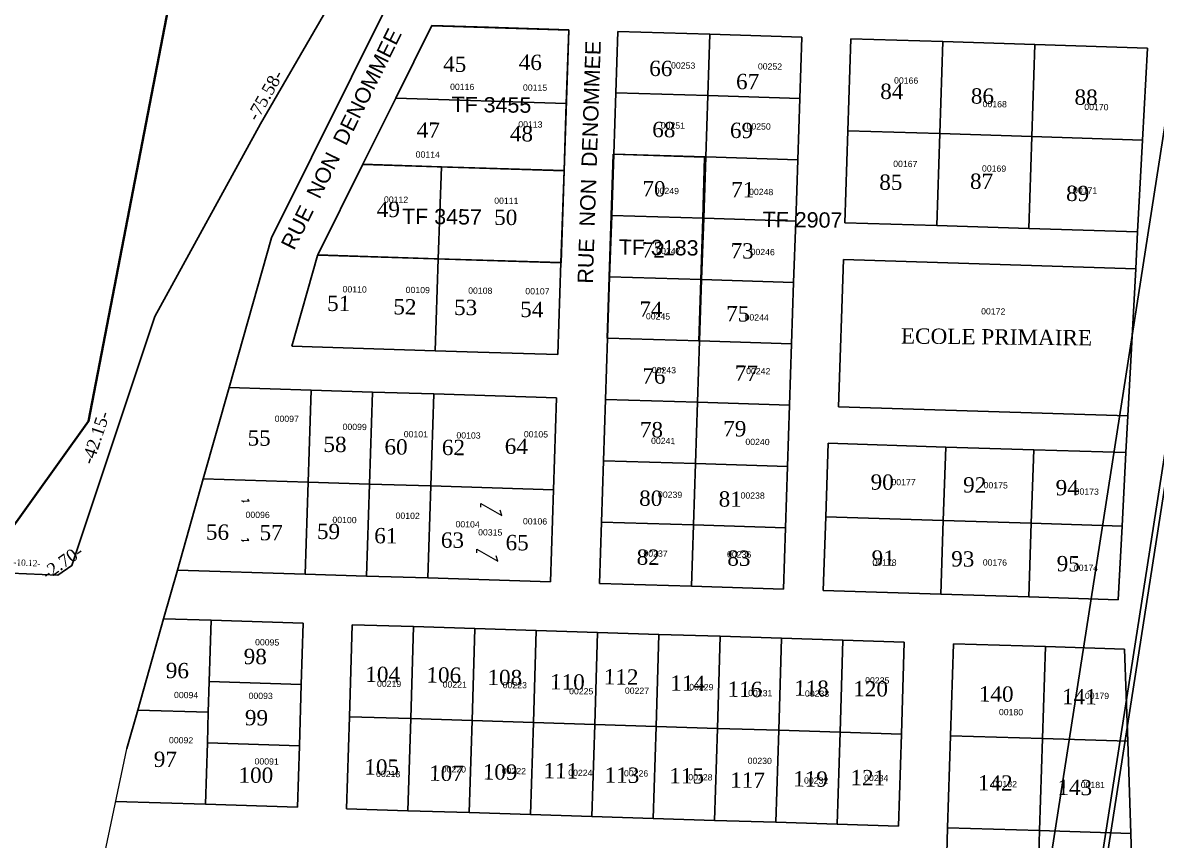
# Model space of a CAD drawing. Header units: metres. Extents: x 0 to 1324930, y 0 to 1631912.
# Drawn here: x 253078.7 to 253260.5, y 1628367.9 to 1628499 of the extents above; entities that cross this region are included whole.
import ezdxf
from ezdxf.enums import TextEntityAlignment as Align

# ---------------------------------------------------------------- set-up
doc = ezdxf.new("R2010")
doc.units = ezdxf.units.M
doc.header["$MEASUREMENT"] = 0
for name, color, linetype in [('A_revoir_geometrie_aberrante', 7, 'Continuous'), ('A_revoir_niveau_0', 7, 'Continuous'), ('historique_numero_parcelle', 7, 'Continuous'), ('limites_parcelles', 7, 'Continuous'), ('limites_sections', 7, 'Continuous'), ('limites_tf', 7, 'Continuous'), ('numero_lot', 7, 'Continuous'), ('numero_parcelle', 7, 'Continuous')]:
    doc.layers.add(name, color=color, linetype=linetype)
for name, color, linetype, lineweight in [('Cotation Linéaire', 7, 'Continuous', 0), ('Nom_rues', 7, 'Continuous', 0), ('Numero_TF', 7, 'Continuous', 0), ('Numérotation', 7, 'Continuous', 0)]:
    doc.layers.add(name, color=color, linetype=linetype, lineweight=lineweight)
doc.styles.add('Style-Arial', font='arial.ttf')
doc.styles.add('Style-FANCY', font='times.ttf')
doc.styles.add('Times 1.0', font='times.ttf', dxfattribs={"width": 0.99, "height": 0.0254})

# ---------------------------------------------------------------- blocks, each defined once
blk = doc.blocks.new('*U133')
at = {"elevation": 0.00936, "flags": 128}
blk.add_lwpolyline([(0.12116, 0.29601), (0.18016, 0.29651), (0.1819, 0.23655), (0.19943, 0.20056), (0.21399, 0.17116), (0.2221, 0.1548), (0.22525, 0.14859), (0.22604, 0.14586), (0.18744, 0.06792), (0.18457, 0.05687), (0.18554, 0.04184), (0.21342, 0.01775), (0.21517, 0.0019), (0.19493, -0.03301), (0.17801, -0.06391), (0.16466, -0.10389), (0.16244, -0.10544), (0.15233, -0.10497), (0.15038, -0.11432), (0.15123, -0.13939)], dxfattribs=at)
at = {"layer": 'Cotation Linéaire', "style": 'Times 1.0', "width": 0.99}
for s, rotation, p in [('-75.58-', 60.5415, (0.19481, -0.02796, -0.0018)), ('-42.15-', 71.5357, (0.16754, -0.08304, -0.0018)), ('-2.70-', 35.061, (0.16257, -0.10251, -0.0018))]:
    blk.add_text(s, height=0.002, rotation=rotation, dxfattribs=at).set_placement(p, align=Align.TOP_CENTER)
blk.add_text('-10.12-', height=0.001, rotation=357.3317, dxfattribs=at).set_placement((0.15745, -0.10394, -0.0018), align=Align.CENTER)

msp = doc.modelspace()

# ---------------------------------------------------------------- linework, layer by layer
at = {"layer": 'A_revoir_geometrie_aberrante'}
for p in [(253647.66593, 1630910.42849), (253647.23549, 1630902.43798), (253647.23549, 1630902.43792), (253621.68215, 1630796.06037)]:
    msp.add_line(p, (0, 0), dxfattribs=at)
at = {"layer": 'A_revoir_niveau_0', "color": 3, "linetype": 'Continuous', "lineweight": 40, "flags": 128}
msp.add_lwpolyline([(253109.19722, 1628538.48243), (253089.24729, 1628435.10641), (253070.93649, 1628409.58108), (253073.5652, 1628378.64433), (253056.61771, 1628297.5597), (253053.67809, 1628253.23787), (253051.37063, 1628252.41937), (252728.26832, 1628372.59404), (252751.31723, 1628578.89352), (252757.47303, 1628618.09788), (252795.21402, 1628634.92517)], dxfattribs=at)
at = {"layer": 'limites_parcelles'}
for p, q in [((253139.53192, 1628506.62425), (253118.61123, 1628464.55491)), ((253138.54723, 1628486.95895), (253144.33383, 1628498.59446)), ((253144.33383, 1628498.59446), (253153.43571, 1628498.30753)), ((253153.43571, 1628498.30753), (253166.28206, 1628497.9018)), ((253166.28206, 1628497.9018), (253165.88991, 1628486.09526)), ((253173.82665, 1628487.81548), (253174.15382, 1628497.65331)), ((253174.15382, 1628497.65331), (253188.91049, 1628497.18731)), ((253188.91049, 1628497.18731), (253188.58337, 1628487.34964)), ((253188.91049, 1628497.18731), (253203.66947, 1628496.72124)), ((253203.66947, 1628496.72124), (253203.3422, 1628486.88373)), ((253211.04787, 1628481.71486), (253211.53854, 1628496.47375)), ((253211.53854, 1628496.47375), (253226.29767, 1628496.00731)), ((253226.29767, 1628496.00731), (253225.80646, 1628481.24917)), ((253226.29767, 1628496.00731), (253241.05469, 1628495.54093)), ((253241.05469, 1628495.54093), (253240.56401, 1628480.78352)), ((253241.05469, 1628495.54093), (253259.10762, 1628494.97039)), ((253259.10762, 1628494.97039), (253258.32407, 1628480.22312)), ((253138.54723, 1628486.95895), (253133.26523, 1628476.33808)), ((253138.54723, 1628486.95895), (253165.88991, 1628486.09526)), ((253173.82665, 1628487.81548), (253173.4995, 1628477.97815)), ((253173.82665, 1628487.81548), (253188.58337, 1628487.34964)), ((253188.58337, 1628487.34964), (253188.25624, 1628477.51174)), ((253188.58337, 1628487.34964), (253203.3422, 1628486.88373)), ((253203.3422, 1628486.88373), (253203.01491, 1628477.04526)), ((253165.88991, 1628486.09526), (253165.53212, 1628475.32315)), ((253211.04787, 1628481.71486), (253210.55724, 1628466.95738)), ((253211.04787, 1628481.71486), (253225.80646, 1628481.24917)), ((253225.80646, 1628481.24917), (253225.31529, 1628466.49202)), ((253225.80646, 1628481.24917), (253240.56401, 1628480.78352)), ((253240.56401, 1628480.78352), (253240.07335, 1628466.02667)), ((253240.56401, 1628480.78352), (253258.32407, 1628480.22312)), ((253258.32407, 1628480.22312), (253257.54052, 1628465.47588)), ((253173.4995, 1628477.97815), (253173.17231, 1628468.13972)), ((253173.4995, 1628477.97815), (253188.25624, 1628477.51174)), ((253133.26523, 1628476.33808), (253126.03243, 1628461.79457)), ((253133.26523, 1628476.33808), (253145.85566, 1628475.94205)), ((253145.85566, 1628475.94205), (253145.36412, 1628461.18522)), ((253145.85566, 1628475.94205), (253165.53212, 1628475.32315)), ((253188.25624, 1628477.51174), (253187.9291, 1628467.6733)), ((253188.25624, 1628477.51174), (253203.01491, 1628477.04526)), ((253203.01491, 1628477.04526), (253202.68762, 1628467.20683)), ((253165.53212, 1628475.32315), (253165.04194, 1628460.56497)), ((253173.17231, 1628468.13972), (253172.84509, 1628458.30032)), ((253173.17231, 1628468.13972), (253187.9291, 1628467.6733)), ((253187.9291, 1628467.6733), (253187.60193, 1628457.83439)), ((253187.9291, 1628467.6733), (253202.68762, 1628467.20683)), ((253202.68762, 1628467.20683), (253202.36033, 1628457.36841)), ((253210.55724, 1628466.95738), (253225.31529, 1628466.49202)), ((253225.31529, 1628466.49202), (253240.07335, 1628466.02667)), ((253240.07335, 1628466.02667), (253257.54052, 1628465.47588)), ((253257.54052, 1628465.47588), (253257.22703, 1628459.57562)), ((253118.61123, 1628464.55491), (253111.80255, 1628440.52987)), ((253125.98926, 1628461.70778), (253121.86433, 1628447.15585)), ((253126.03243, 1628461.79457), (253125.98926, 1628461.70778)), ((253126.03243, 1628461.79457), (253145.36412, 1628461.18522)), ((253145.36412, 1628461.18522), (253144.87269, 1628446.42956)), ((253145.36412, 1628461.18522), (253165.04194, 1628460.56497)), ((253164.55184, 1628445.80924), (253165.04194, 1628460.56497)), ((253210.36178, 1628461.05488), (253209.575, 1628437.44495)), ((253257.22703, 1628459.57562), (253210.36178, 1628461.05488)), ((253257.22703, 1628459.57562), (253255.97332, 1628435.97941)), ((253172.84509, 1628458.30032), (253172.51793, 1628448.46285)), ((253172.84509, 1628458.30032), (253187.60193, 1628457.83439)), ((253187.60193, 1628457.83439), (253187.27484, 1628447.99743)), ((253187.60193, 1628457.83439), (253202.36033, 1628457.36841)), ((253202.36033, 1628457.36841), (253202.0331, 1628447.53196)), ((253121.86433, 1628447.15585), (253144.87269, 1628446.42956)), ((253172.51793, 1628448.46285), (253172.19074, 1628438.62442)), ((253172.51793, 1628448.46285), (253187.27484, 1628447.99743)), ((253187.27484, 1628447.99743), (253186.94768, 1628438.15848)), ((253187.27484, 1628447.99743), (253202.0331, 1628447.53196)), ((253202.0331, 1628447.53196), (253201.70577, 1628437.69251)), ((253144.87269, 1628446.42956), (253151.70056, 1628446.21403)), ((253151.70056, 1628446.21403), (253164.55184, 1628445.80924)), ((253111.80255, 1628440.52987), (253107.65319, 1628425.88846)), ((253111.80255, 1628440.52987), (253124.96448, 1628440.11428)), ((253124.96448, 1628440.11428), (253124.47359, 1628425.35729)), ((253124.96448, 1628440.11428), (253134.80284, 1628439.80397)), ((253134.80284, 1628439.80397), (253134.31195, 1628425.0468)), ((253134.80284, 1628439.80397), (253144.64317, 1628439.4936)), ((253144.64317, 1628439.4936), (253144.15228, 1628424.73625)), ((253144.64317, 1628439.4936), (253164.3199, 1628438.87298)), ((253164.3199, 1628438.87298), (253163.82899, 1628424.11527)), ((253172.19074, 1628438.62442), (253171.86356, 1628428.78596)), ((253172.19074, 1628438.62442), (253186.94768, 1628438.15848)), ((253186.94768, 1628438.15848), (253186.62055, 1628428.32053)), ((253186.94768, 1628438.15848), (253201.70577, 1628437.69251)), ((253201.70577, 1628437.69251), (253201.37851, 1628427.85507)), ((253209.575, 1628437.44495), (253255.97332, 1628435.97941)), ((253255.97332, 1628435.97941), (253255.65993, 1628430.08112)), ((253207.51088, 1628419.78438), (253207.9034, 1628431.58887)), ((253207.9034, 1628431.58887), (253226.76311, 1628430.9834)), ((253226.76311, 1628430.9834), (253226.37062, 1628419.18874)), ((253226.76311, 1628430.9834), (253240.86373, 1628430.54312)), ((253240.86373, 1628430.54312), (253240.47086, 1628418.74342)), ((253240.86373, 1628430.54312), (253255.65993, 1628430.08112)), ((253171.86356, 1628428.78596), (253171.53637, 1628418.94755)), ((253171.86356, 1628428.78596), (253186.62055, 1628428.32053)), ((253255.65993, 1628430.08112), (253255.0331, 1628418.2835)), ((253186.62055, 1628428.32053), (253186.29339, 1628418.48161)), ((253186.62055, 1628428.32053), (253201.37851, 1628427.85507)), ((253201.37851, 1628427.85507), (253201.05119, 1628418.01565)), ((253107.65319, 1628425.88846), (253103.50355, 1628411.24608)), ((253107.65319, 1628425.88846), (253124.47359, 1628425.35729)), ((253124.47359, 1628425.35729), (253123.98269, 1628410.59993)), ((253124.47359, 1628425.35729), (253134.31195, 1628425.0468)), ((253134.31195, 1628425.0468), (253133.82106, 1628410.28961)), ((253134.31195, 1628425.0468), (253144.15228, 1628424.73625)), ((253144.15228, 1628424.73625), (253143.66139, 1628409.97923)), ((253144.15228, 1628424.73625), (253163.82899, 1628424.11527)), ((253163.33812, 1628409.35859), (253163.82899, 1628424.11527)), ((253207.51088, 1628419.78438), (253207.11831, 1628407.97843)), ((253207.51087, 1628419.78438), (253207.51088, 1628419.78438)), ((253207.51088, 1628419.78438), (253226.37062, 1628419.18874)), ((253171.53637, 1628418.94755), (253171.20921, 1628409.11007)), ((253171.53637, 1628418.94755), (253186.29339, 1628418.48161)), ((253186.29339, 1628418.48161), (253185.96627, 1628408.64416)), ((253186.29339, 1628418.48161), (253201.05119, 1628418.01565)), ((253200.72393, 1628408.17822), (253201.05119, 1628418.01565)), ((253226.37062, 1628419.18874), (253225.97773, 1628407.38199)), ((253226.37062, 1628419.18874), (253240.47086, 1628418.74342)), ((253240.47086, 1628418.74342), (253240.07778, 1628406.93704)), ((253240.47086, 1628418.74342), (253255.0331, 1628418.2835)), ((253254.40622, 1628406.48488), (253255.0331, 1628418.2835)), ((253103.50355, 1628411.24608), (253101.29053, 1628403.43724)), ((253103.50355, 1628411.24608), (253123.98269, 1628410.59993)), ((253123.98269, 1628410.59993), (253133.82106, 1628410.28961)), ((253133.82106, 1628410.28961), (253143.66139, 1628409.97923)), ((253143.66139, 1628409.97923), (253163.33812, 1628409.35859)), ((253171.20921, 1628409.11007), (253185.96627, 1628408.64416)), ((253185.96627, 1628408.64416), (253200.72393, 1628408.17822)), ((253207.11831, 1628407.97843), (253225.97773, 1628407.38199)), ((253225.97773, 1628407.38199), (253240.07778, 1628406.93704)), ((253240.07778, 1628406.93704), (253254.40622, 1628406.48488)), ((253101.29053, 1628403.43724), (253097.14087, 1628388.79479)), ((253101.29053, 1628403.43724), (253108.93507, 1628403.19623)), ((253108.93507, 1628403.19623), (253108.62406, 1628393.35776)), ((253108.93507, 1628403.19623), (253123.69257, 1628402.73151)), ((253123.69257, 1628402.73151), (253123.38188, 1628392.89255)), ((253131.09875, 1628387.72374), (253131.56431, 1628402.4822)), ((253131.56431, 1628402.4822), (253141.4023, 1628402.17163)), ((253141.4023, 1628402.17163), (253140.93675, 1628387.41338)), ((253141.4023, 1628402.17163), (253151.24124, 1628401.86104)), ((253151.24124, 1628401.86104), (253150.7757, 1628387.103)), ((253151.24124, 1628401.86104), (253161.08024, 1628401.55044)), ((253161.08024, 1628401.55044), (253160.61469, 1628386.79262)), ((253161.08024, 1628401.55044), (253170.9192, 1628401.23984)), ((253170.9192, 1628401.23984), (253170.45367, 1628386.48224)), ((253170.9192, 1628401.23984), (253180.75717, 1628400.92928)), ((253180.75717, 1628400.92928), (253180.29116, 1628386.1719)), ((253180.75717, 1628400.92928), (253190.59615, 1628400.61868)), ((253190.59615, 1628400.61868), (253190.13063, 1628385.8615)), ((253190.59615, 1628400.61868), (253200.43511, 1628400.30809)), ((253200.43511, 1628400.30809), (253199.9691, 1628385.55114)), ((253200.43511, 1628400.30809), (253210.27505, 1628399.99746)), ((253210.27505, 1628399.99746), (253209.80857, 1628385.24074)), ((253210.27505, 1628399.99746), (253220.11055, 1628399.68698)), ((253220.11055, 1628399.68698), (253219.64456, 1628384.93045)), ((253227.51576, 1628384.68195), (253227.98134, 1628399.43997)), ((253227.98134, 1628399.43997), (253242.74129, 1628398.97454)), ((253242.74129, 1628398.97454), (253242.27515, 1628384.21674)), ((253242.74129, 1628398.97454), (253255.43804, 1628398.57417)), ((253255.43804, 1628398.57417), (253255.94432, 1628383.7859)), ((253108.62406, 1628393.35776), (253108.46855, 1628388.43827)), ((253108.62406, 1628393.35776), (253123.38188, 1628392.89255)), ((253123.38188, 1628392.89255), (253123.07115, 1628383.05263)), ((253097.14087, 1628388.79479), (253095.39039, 1628382.61803)), ((253097.14087, 1628388.79479), (253108.46855, 1628388.43827)), ((253108.46855, 1628388.43827), (253108.31301, 1628383.51781)), ((253131.09875, 1628387.72374), (253130.63322, 1628372.96628)), ((253131.09875, 1628387.72374), (253140.93675, 1628387.41338)), ((253140.93675, 1628387.41338), (253140.47121, 1628372.65571)), ((253140.93675, 1628387.41338), (253150.7757, 1628387.103)), ((253150.7757, 1628387.103), (253150.31017, 1628372.34512)), ((253150.7757, 1628387.103), (253160.61469, 1628386.79262)), ((253160.61469, 1628386.79262), (253160.14913, 1628372.03452)), ((253160.61469, 1628386.79262), (253170.45367, 1628386.48224)), ((253170.45367, 1628386.48224), (253169.98811, 1628371.72392)), ((253170.45367, 1628386.48224), (253180.29116, 1628386.1719)), ((253180.29116, 1628386.1719), (253179.8251, 1628371.41339)), ((253180.29116, 1628386.1719), (253190.13063, 1628385.8615)), ((253190.13063, 1628385.8615), (253189.66506, 1628371.10276)), ((253190.13063, 1628385.8615), (253199.9691, 1628385.55114)), ((253199.9691, 1628385.55114), (253199.50302, 1628370.79219)), ((253199.9691, 1628385.55114), (253209.80857, 1628385.24074)), ((253209.80857, 1628385.24074), (253209.342, 1628370.48159)), ((253209.80857, 1628385.24074), (253219.64456, 1628384.93045)), ((253108.31301, 1628383.51781), (253108.00201, 1628373.67959)), ((253108.31301, 1628383.51781), (253123.07115, 1628383.05263)), ((253219.17848, 1628370.17107), (253219.64456, 1628384.93045)), ((253227.51576, 1628384.68195), (253227.05016, 1628369.92351)), ((253227.51576, 1628384.68195), (253242.27515, 1628384.21674)), ((253242.27515, 1628384.21674), (253241.809, 1628369.45873)), ((253242.27515, 1628384.21674), (253255.94432, 1628383.7859)), ((253256.45061, 1628368.99764), (253255.94432, 1628383.7859)), ((253122.76046, 1628373.2138), (253123.07115, 1628383.05263)), ((253093.59194, 1628374.13438), (253108.00201, 1628373.67959)), ((253108.00201, 1628373.67959), (253122.76046, 1628373.2138)), ((253130.63322, 1628372.96628), (253140.47121, 1628372.65571)), ((253140.47121, 1628372.65571), (253150.31017, 1628372.34512)), ((253150.31017, 1628372.34512), (253160.14913, 1628372.03452)), ((253160.14913, 1628372.03452), (253169.98811, 1628371.72392)), ((253169.98811, 1628371.72392), (253179.8251, 1628371.41339)), ((253179.8251, 1628371.41339), (253189.66506, 1628371.10276)), ((253189.66506, 1628371.10276), (253199.50302, 1628370.79219)), ((253199.50302, 1628370.79219), (253209.342, 1628370.48159)), ((253209.342, 1628370.48159), (253219.17848, 1628370.17107)), ((253227.05016, 1628369.92351), (253226.73976, 1628360.08457)), ((253227.05016, 1628369.92351), (253241.809, 1628369.45873)), ((253241.809, 1628369.45873), (253241.4982, 1628359.61922)), ((253241.809, 1628369.45873), (253256.45061, 1628368.99764)), ((253256.78818, 1628359.13715), (253256.45061, 1628368.99764))]:
    msp.add_line(p, q, dxfattribs=at)
at = {"layer": 'limites_sections', "color": 112, "linetype": 'Continuous', "lineweight": 40, "extrusion": (-1.87173e-09, -9.63983e-10, 1), "elevation": -0.00205, "flags": 128}
msp.add_lwpolyline([(253469.82084, 1628503.17614), (253488.58964, 1628500.41443), (253454.87949, 1628458.45481), (253455.86901, 1628419.14669), (253456.67725, 1628387.03977), (253456.72541, 1628385.12663), (253456.8268, 1628378.59077), (253456.09285, 1628349.73443), (253454.03286, 1628268.7428), (253388.28287, 1628177.21207), (253374.26849, 1628101.94024), (253305.37539, 1628033.50285), (252724.25043, 1628275.00653), (252729.81031, 1628341.80532), (252735.30242, 1628407.78978), (252753.24186, 1628623.32182), (252721.72186, 1628619.43782), (252719.11116, 1628633.48746), (252714.79736, 1628656.70232), (252707.87286, 1628693.96682), (252708.1785, 1628714.65705), (252708.49991, 1628736.41507), (252708.92257, 1628765.02786), (252709.54665, 1628807.27601), (252710.02398, 1628836.27541), (252766.51681, 1628874.56219), (252777.80737, 1628875.20736), (252792.59454, 1628876.05234), (252806.68043, 1628876.85725), (252821.79945, 1628877.72119), (252840.09874, 1628878.76687), (252853.87009, 1628879.5538), (252869.67308, 1628880.45683), (252881.50225, 1628881.13278), (252890.23491, 1628881.63179), (252896.72449, 1628882.00262), (252900.6388, 1628882.2263), (252915.41934, 1628884.05997), (252947.8723, 1628888.08609), (252995.1058, 1628893.94587), (253038.77185, 1628895.22744), (253072.39909, 1628896.21438), (253084.09137, 1628889.07052), (253103.78085, 1628877.04045), (253120.36733, 1628866.90627), (253135.16261, 1628857.86651), (253140.02365, 1628843.37896), (253144.88469, 1628828.89142), (253158.88819, 1628822.54624), (253184.20263, 1628811.07591), (253223.52056, 1628793.26041), (253250.15887, 1628785.95727), (253263.79345, 1628773.4373), (253279.13654, 1628744.45583), (253296.18444, 1628717.17928), (253350.96302, 1628668.58952), (253387.61075, 1628636.0822), (253479.03706, 1628554.98513), (253469.82084, 1628503.17614)], close=True, dxfattribs=at)
at = {"layer": 'limites_tf', "color": 1, "linetype": 'Continuous', "lineweight": 0}
for p, q in [((253118.61205, 1628464.50281), (253152.65874, 1628532.9682)), ((253133.26504, 1628476.29091), (253144.33562, 1628498.54137)), ((253144.33562, 1628498.54137), (253166.28091, 1628497.84973)), ((253166.28091, 1628497.84973), (253165.53348, 1628475.27499)), ((253126.04508, 1628461.7378), (253133.26504, 1628476.29091)), ((253165.53348, 1628475.27499), (253133.26504, 1628476.29091)), ((253165.53348, 1628475.27499), (253165.04477, 1628460.51383)), ((253095.3912, 1628382.56593), (253118.61205, 1628464.50281)), ((253165.04477, 1628460.51383), (253126.04508, 1628461.7378)), ((253079.29195, 1628306.6975), (253095.3912, 1628382.56593))]:
    msp.add_line(p, q, dxfattribs=at)
at = {"layer": 'limites_tf', "color": 5, "linetype": 'Continuous', "lineweight": 0}
for p, q in [((253172.44935, 1628448.41684), (253173.3873, 1628477.92973)), ((253173.3873, 1628477.92973), (253188.03054, 1628477.46194)), ((253188.03054, 1628477.46194), (253187.72124, 1628467.63083)), ((253187.72124, 1628467.63083), (253187.41184, 1628457.78989)), ((253187.41184, 1628457.78989), (253187.0926, 1628447.94905)), ((253187.0926, 1628447.94905), (253172.44935, 1628448.41684))]:
    msp.add_line(p, q, dxfattribs=at)
for points in [[(253165.53348, 1628475.27499), (253166.28091, 1628497.84973), (253144.33562, 1628498.54137), (253133.26504, 1628476.29091)], [(253126.04508, 1628461.7378), (253165.04477, 1628460.51383), (253165.53348, 1628475.27499), (253133.26504, 1628476.29091)]]:
    msp.add_3dface(points, dxfattribs=at)
at = {"layer": 'numero_lot', "color": 7, "linetype": 'Continuous', "lineweight": 0, "elevation": -555362.70023, "flags": 128}
for points in [[(253152.18216, 1628421.31792), (253152.18857, 1628421.92837), (253155.56321, 1628419.98174), (253155.30692, 1628420.83385)], [(253151.52477, 1628413.99528), (253151.53118, 1628414.60573), (253154.90582, 1628412.6591), (253154.64953, 1628413.51121)]]:
    msp.add_lwpolyline(points, dxfattribs=at)
at = {"layer": 'Numérotation', "color": 7, "lineweight": 0, "flags": 128}
for points in [[(253114.19927, 1628422.13108), (253113.83257, 1628422.37053), (253115.04171, 1628422.30442), (253114.79784, 1628422.63465)], [(253114.13338, 1628415.81636), (253113.76669, 1628416.05581), (253114.97582, 1628415.9897), (253114.73196, 1628416.31993)]]:
    msp.add_lwpolyline(points, dxfattribs=at)

# ---------------------------------------------------------------- block references
at = {"layer": 'A_revoir_niveau_0', "xscale": 1000, "yscale": 1000, "zscale": 1000}
msp.add_blockref('*U133', (252921.90136, 1628515.85229, -9.359), dxfattribs=at)

# ---------------------------------------------------------------- texts
at = {"layer": 'historique_numero_parcelle', "color": 7, "lineweight": 0, "style": 'Style-Arial'}
for s, p in [('00106', (253158.94121, 1628419.58016)), ('00104', (253148.1262, 1628419.10284))]:
    msp.add_text(s, height=1, rotation=359.40223, dxfattribs=at).set_placement(p, align=Align.TOP_LEFT)
at = {"layer": 'Nom_rues', "color": 7, "linetype": 'Continuous', "lineweight": 0, "style": 'Style-Arial'}
for rotation, p in [(63.54763, (253122.21668, 1628462.40507)), (88.103682, (253170.15044, 1628457.15392))]:
    msp.add_text('RUE  NON  DENOMMEE', height=2.460909, rotation=rotation, dxfattribs=at).set_placement(p)
at = {"layer": 'numero_lot', "color": 7, "linetype": 'Continuous', "lineweight": 0, "style": 'Style-FANCY'}
for s, p in [('45', (253147.98892, 1628492.38698)), ('46', (253160.1221, 1628492.69255)), ('66', (253181.04933, 1628491.71128)), ('67', (253194.98037, 1628489.59351)), ('84', (253218.10868, 1628488.01896)), ('86', (253232.64654, 1628487.27269)), ('88', (253249.27054, 1628487.09826)), ('68', (253181.54056, 1628481.89841)), ('47', (253143.76179, 1628481.81513)), ('48', (253158.70304, 1628481.2261)), ('69', (253194.00783, 1628481.76833)), ('85', (253217.95564, 1628473.45511)), ('87', (253232.50489, 1628473.60159)), ('70', (253179.95699, 1628472.40349)), ('71', (253194.19585, 1628472.25493)), ('89', (253247.92123, 1628471.656)), ('49', (253137.34659, 1628469.10137)), ('50', (253156.1798, 1628467.82104)), ('72', (253179.85466, 1628462.59583)), ('73', (253194.10453, 1628462.44814)), ('51', (253129.38844, 1628454.01946)), ('52', (253139.99889, 1628453.47561)), ('53', (253149.74652, 1628453.37391)), ('54', (253160.35719, 1628453.04663)), ('74', (253179.45828, 1628453.08852)), ('75', (253193.40358, 1628452.34844)), ('ECOLE PRIMAIRE', (253234.90446, 1628448.65013)), ('76', (253179.94205, 1628442.38286)), ('77', (253194.78968, 1628442.82254)), ('78', (253179.55388, 1628433.76735)), ('79', (253192.91604, 1628433.92523)), ('55', (253116.62874, 1628432.42649)), ('58', (253128.79043, 1628431.40772)), ('60', (253138.58319, 1628431.00924)), ('64', (253157.88083, 1628431.10421)), ('62', (253147.78549, 1628430.91225)), ('90', (253216.56392, 1628425.35919)), ('92', (253231.40323, 1628424.90707)), ('94', (253246.24166, 1628424.45496)), ('80', (253179.43915, 1628422.77064)), ('81', (253192.19366, 1628422.63756)), ('56', (253109.94068, 1628417.33723)), ('57', (253118.54946, 1628417.24741)), ('59', (253127.75389, 1628417.44867)), ('61', (253136.94097, 1628416.75823)), ('63', (253147.63144, 1628416.05211)), ('65', (253158.01675, 1628415.64744)), ('82', (253179.04023, 1628413.31356)), ('83', (253193.58538, 1628413.16181)), ('91', (253216.72404, 1628413.17142)), ('93', (253229.49761, 1628413.03913)), ('95', (253246.41071, 1628412.2671)), ('98', (253116.00025, 1628397.3809)), ('96', (253103.50718, 1628395.1329)), ('104', (253136.44125, 1628394.5166)), ('106', (253146.23701, 1628394.4144)), ('108', (253156.02876, 1628394.01396)), ('110', (253166.06826, 1628393.31462)), ('112', (253174.68634, 1628394.11659)), ('114', (253185.36183, 1628393.11431)), ('116', (253194.5262, 1628392.12681)), ('118', (253205.21694, 1628392.31256)), ('120', (253214.71078, 1628392.21351)), ('140', (253234.85119, 1628391.37532)), ('141', (253248.19616, 1628390.93977)), ('99', (253116.19419, 1628387.56916)), ('97', (253101.57774, 1628380.88685)), ('100', (253116.09789, 1628378.35602)), ('105', (253136.28511, 1628379.6555)), ('107', (253146.6662, 1628378.65629)), ('109', (253155.27709, 1628378.86374)), ('111', (253165.01763, 1628379.05941)), ('113', (253174.81729, 1628378.36257)), ('115', (253185.20669, 1628378.25418)), ('117', (253194.9678, 1628377.55873)), ('119', (253205.06401, 1628377.7497)), ('121', (253214.25663, 1628377.95109)), ('142', (253234.70235, 1628377.10971)), ('143', (253247.46068, 1628376.38201))]:
    msp.add_text(s, height=2.460911, rotation=359.40223, dxfattribs=at).set_placement(p, align=Align.MIDDLE_CENTER)
at = {"layer": 'numero_parcelle', "color": 5, "lineweight": 0, "style": 'Style-Arial'}
for s, p in [('00253', (253182.70248, 1628492.68834)), ('00252', (253196.63116, 1628492.54301)), ('00116', (253147.25517, 1628489.26631)), ('00115', (253158.94838, 1628489.14431)), ('00166', (253218.47374, 1628490.28142)), ('00168', (253232.68381, 1628486.49389)), ('00170', (253248.99227, 1628486.02866)), ('00113', (253158.19897, 1628483.25061)), ('00251', (253181.05429, 1628483.06638)), ('00250', (253194.81101, 1628482.92285)), ('00114', (253141.73684, 1628478.40607)), ('00167', (253218.33419, 1628476.90609)), ('00169', (253232.57606, 1628476.16734)), ('00249', (253180.08496, 1628472.57669)), ('00248', (253195.21735, 1628472.41881)), ('00171', (253247.18226, 1628472.67075)), ('00112', (253136.64953, 1628471.1806)), ('00111', (253154.33674, 1628470.99606)), ('00247', (253180.32832, 1628462.935)), ('00246', (253195.46071, 1628462.77711)), ('00110', (253130.01339, 1628456.7911)), ('00109', (253140.1344, 1628456.6855)), ('00108', (253150.15715, 1628456.58093)), ('00107', (253159.32625, 1628456.48527)), ('00245', (253178.67115, 1628452.45249)), ('00244', (253194.49138, 1628452.28743)), ('00172', (253232.44145, 1628453.25731)), ('00243', (253179.61312, 1628443.83627)), ('00242', (253194.74551, 1628443.67839)), ('00097', (253119.11571, 1628436.02815)), ('00099', (253130.01051, 1628434.73418)), ('00101', (253139.82545, 1628433.54983)), ('00103', (253148.27498, 1628433.36331)), ('00105', (253159.08691, 1628433.54558)), ('00241', (253179.49461, 1628432.47707)), ('00240', (253194.627, 1628432.31919)), ('00177', (253218.0535, 1628425.86697)), ('00175', (253232.83838, 1628425.36846)), ('00239', (253180.60854, 1628423.85906)), ('00238', (253193.84938, 1628423.72091)), ('00173', (253247.44592, 1628424.35541)), ('00096', (253114.44452, 1628420.62687)), ('00100', (253128.38061, 1628419.80065)), ('00102', (253138.50983, 1628420.48184)), ('00315', (253151.75371, 1628417.81059)), ('00237', (253178.27431, 1628414.41638)), ('00236', (253191.68711, 1628414.27644)), ('00178', (253214.99552, 1628412.98929)), ('00176', (253232.70909, 1628412.9766)), ('00174', (253247.31843, 1628412.13567)), ('00095', (253115.97601, 1628400.18016)), ('00235', (253213.83348, 1628394.07855)), ('00219', (253135.53478, 1628393.51845)), ('00221', (253146.06727, 1628393.40856)), ('00223', (253155.69697, 1628393.30809)), ('00225', (253166.34945, 1628392.33631)), ('00227', (253175.29311, 1628392.41512)), ('00229', (253185.61784, 1628392.99591)), ('00094', (253102.97183, 1628391.71648)), ('00093', (253114.93175, 1628391.59169)), ('00231', (253195.0666, 1628392.03669)), ('00233', (253204.18043, 1628391.9416)), ('00179', (253249.08182, 1628391.59102)), ('00180', (253235.29637, 1628388.98081)), ('00092', (253102.16624, 1628384.47444)), ('00091', (253115.88896, 1628381.07137)), ('00220', (253145.92541, 1628379.81194)), ('00222', (253155.55332, 1628379.53936)), ('00230', (253194.99259, 1628381.16851)), ('00218', (253135.38394, 1628379.06129)), ('00224', (253166.21298, 1628379.25602)), ('00226', (253175.15485, 1628379.16272)), ('00228', (253185.467, 1628378.53875)), ('00232', (253204.03498, 1628378.00077)), ('00234', (253213.67007, 1628378.41662)), ('00182', (253234.31626, 1628377.45847)), ('00181', (253248.4169, 1628377.31135))]:
    msp.add_text(s, height=1, rotation=359.40223, dxfattribs=at).set_placement(p, align=Align.TOP_LEFT)
at = {"layer": 'numero_tf', "color": 4, "linetype": 'Continuous', "lineweight": 0, "style": 'Style-Arial'}
for s, p in [('TF 3455', (253147.49306, 1628487.17385)), ('TF 3457', (253139.56543, 1628469.23404)), ('TF 2907', (253197.39681, 1628468.72653)), ('TF 3183', (253174.31994, 1628464.28053))]:
    msp.add_text(s, height=2.460909, rotation=359.40223, dxfattribs=at).set_placement(p, align=Align.TOP_LEFT)

doc.saveas('drawing.dxf')
